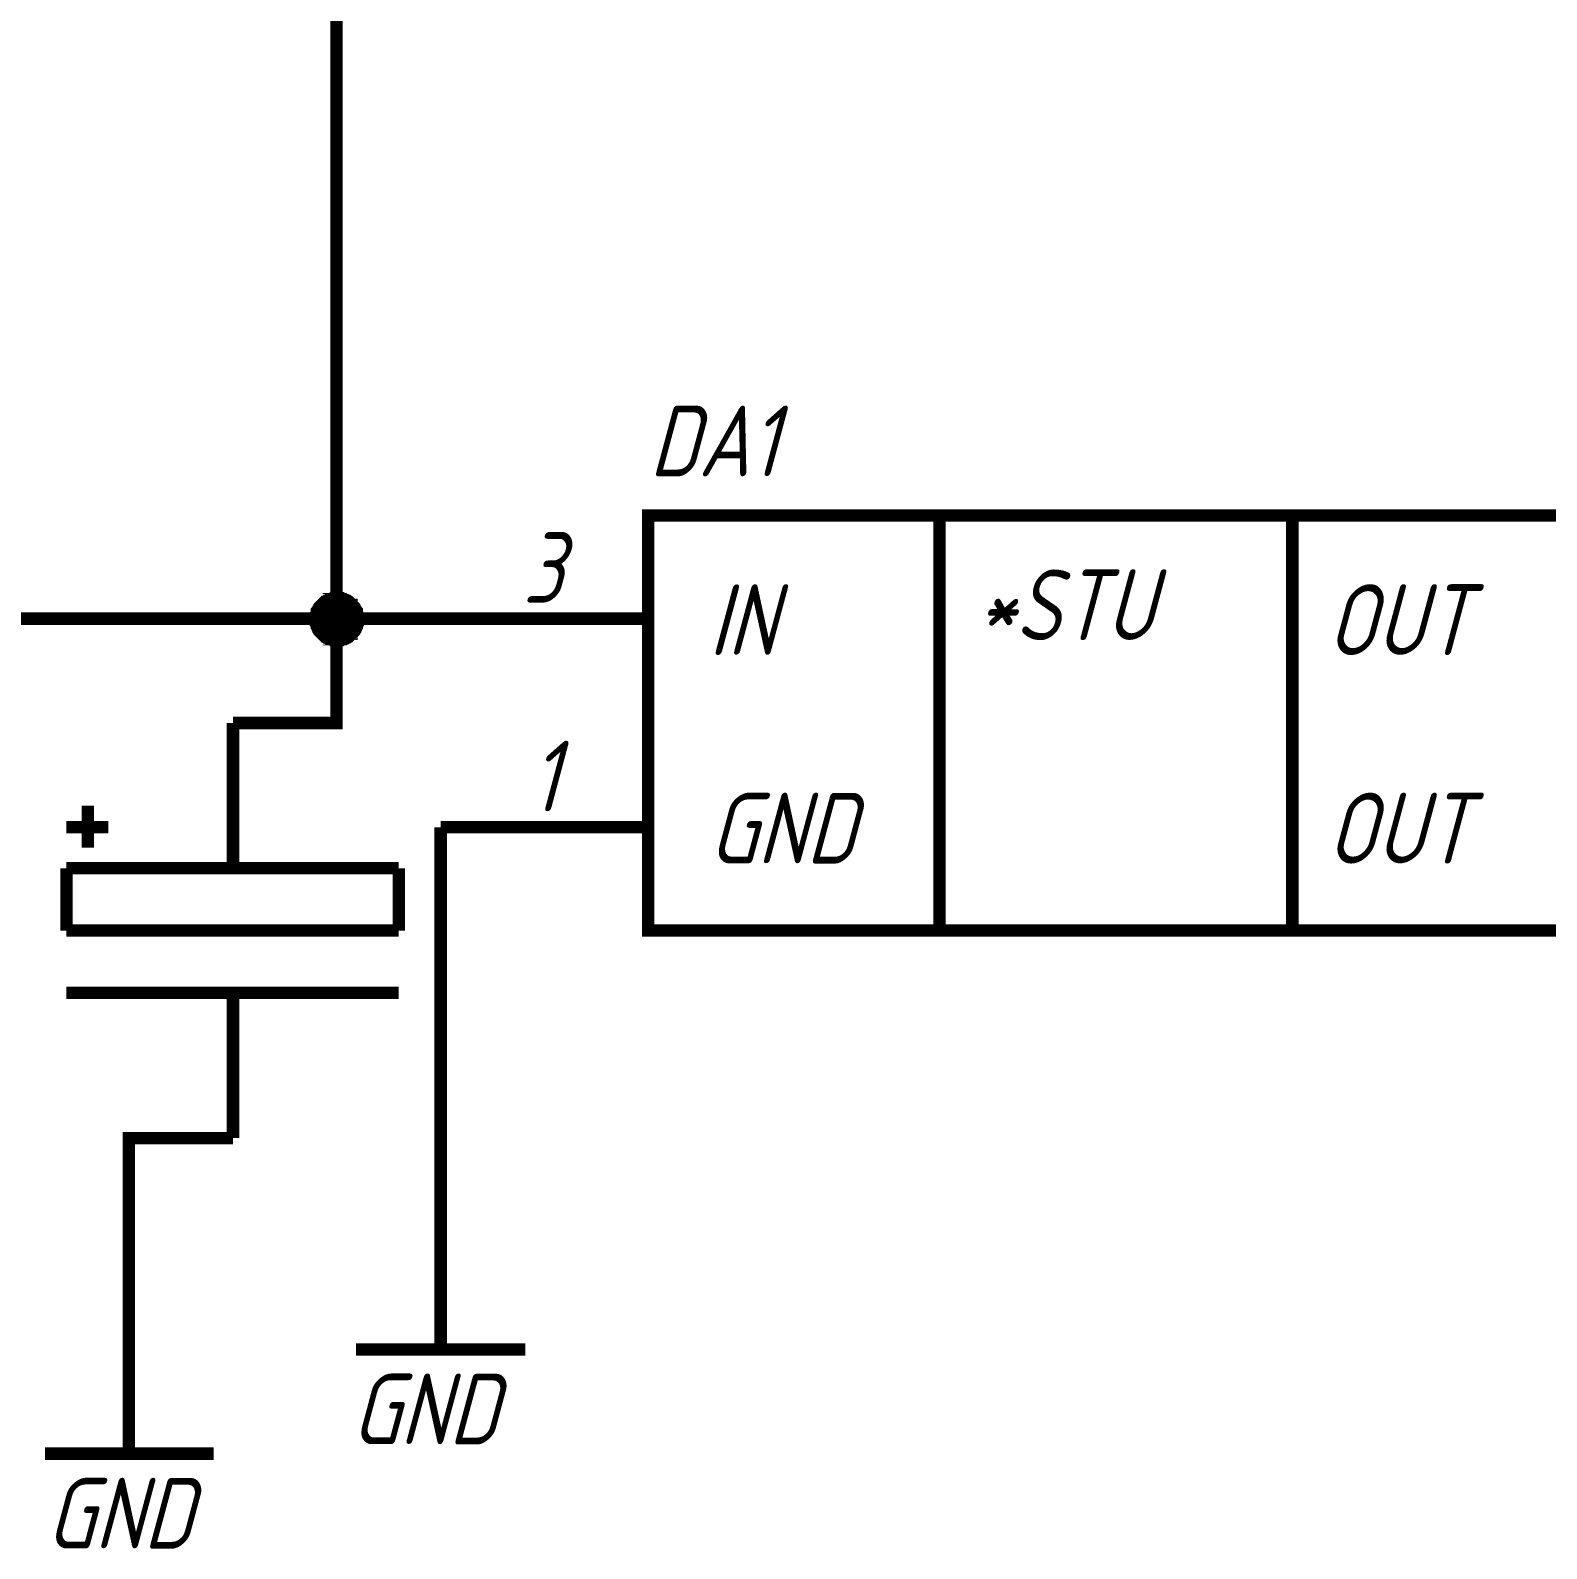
# Model space of a CAD drawing. Header units: millimetres. Extents: x 0 to 841, y 0 to 594.
# Drawn here: x 73.63 to 110.13, y 52.14 to 88.68 of the extents above; entities that cross this region are included whole.
import ezdxf

# ---------------------------------------------------------------- set-up
doc = ezdxf.new("R2010")
doc.units = ezdxf.units.MM
doc.layers.add('Sheet', color=255, linetype='Continuous')
doc.styles.get("Standard").update_dxf_attribs({"font": '', "oblique": 15})
doc.styles.get('Standard').set_extended_font_data('GOST type A')

msp = doc.modelspace()

# ---------------------------------------------------------------- linework, layer by layer
at = {"layer": 'Sheet', "color": 18, "true_color": 0x000000, "const_width": 0.3}
for points in [[(78.513, 72.01), (78.513, 72.01), (81, 72.01), (81, 74.519), (81, 74.519), (81, 346.993), (122.015, 346.993)], [(95.515, 67.015), (95.515, 77.005)], [(104.005, 77.005), (104.005, 67.015)], [(80.507, 74.519), (80.507, 74.541), (80.507, 74.564), (80.507, 74.586), (80.507, 74.608), (80.529, 74.631), (80.529, 74.653), (80.529, 74.698), (80.552, 74.72), (80.552, 74.72), (80.574, 74.743), (80.574, 74.765), (80.597, 74.788), (80.597, 74.81), (80.619, 74.832), (80.641, 74.855), (80.641, 74.855), (80.664, 74.877), (80.686, 74.9), (80.709, 74.922), (80.731, 74.922), (80.753, 74.944), (80.776, 74.944), (80.798, 74.967), (80.821, 74.967), (80.821, 74.989), (80.865, 74.989), (80.888, 74.989), (80.91, 75.012), (80.933, 75.012), (80.955, 75.012), (80.977, 75.012), (81, 75.012)], [(80.507, 74.519), (80.507, 74.541), (80.507, 74.564), (80.507, 74.586), (80.507, 74.608), (80.529, 74.631), (80.529, 74.653), (80.529, 74.698), (80.552, 74.72), (80.552, 74.72), (80.574, 74.743), (80.574, 74.765), (80.597, 74.788), (80.597, 74.81), (80.619, 74.832), (80.641, 74.855), (80.641, 74.855), (80.664, 74.877), (80.686, 74.9), (80.709, 74.922), (80.731, 74.922), (80.753, 74.944), (80.776, 74.944), (80.798, 74.967), (80.821, 74.967), (80.821, 74.989), (80.865, 74.989), (80.888, 74.989), (80.91, 75.012), (80.933, 75.012), (80.955, 75.012), (80.977, 75.012), (81, 75.012)], [(80.507, 74.519), (80.507, 74.541), (80.507, 74.564), (80.507, 74.586), (80.507, 74.608), (80.529, 74.631), (80.529, 74.653), (80.529, 74.698), (80.552, 74.72), (80.552, 74.72), (80.574, 74.743), (80.574, 74.765), (80.597, 74.788), (80.597, 74.81), (80.619, 74.832), (80.641, 74.855), (80.641, 74.855), (80.664, 74.877), (80.686, 74.9), (80.709, 74.922), (80.731, 74.922), (80.753, 74.944), (80.776, 74.944), (80.798, 74.967), (80.821, 74.967), (80.821, 74.989), (80.865, 74.989), (80.888, 74.989), (80.91, 75.012), (80.933, 75.012), (80.955, 75.012), (80.977, 75.012), (81, 75.012)], [(80.507, 74.519), (80.507, 74.541), (80.507, 74.564), (80.507, 74.586), (80.507, 74.608), (80.529, 74.631), (80.529, 74.653), (80.529, 74.698), (80.552, 74.72), (80.552, 74.72), (80.574, 74.743), (80.574, 74.765), (80.597, 74.788), (80.597, 74.81), (80.619, 74.832), (80.641, 74.855), (80.641, 74.855), (80.664, 74.877), (80.686, 74.9), (80.709, 74.922), (80.731, 74.922), (80.753, 74.944), (80.776, 74.944), (80.798, 74.967), (80.821, 74.967), (80.821, 74.989), (80.865, 74.989), (80.888, 74.989), (80.91, 75.012), (80.933, 75.012), (80.955, 75.012), (80.977, 75.012), (81, 75.012)], [(80.507, 74.519), (80.507, 74.541), (80.507, 74.564), (80.507, 74.586), (80.507, 74.608), (80.529, 74.631), (80.529, 74.653), (80.529, 74.698), (80.552, 74.72), (80.552, 74.72), (80.574, 74.743), (80.574, 74.765), (80.597, 74.788), (80.597, 74.81), (80.619, 74.832), (80.641, 74.855), (80.641, 74.855), (80.664, 74.877), (80.686, 74.9), (80.709, 74.922), (80.731, 74.922), (80.753, 74.944), (80.776, 74.944), (80.798, 74.967), (80.821, 74.967), (80.821, 74.989), (80.865, 74.989), (80.888, 74.989), (80.91, 75.012), (80.933, 75.012), (80.955, 75.012), (80.977, 75.012), (81, 75.012)], [(80.507, 74.519), (80.507, 74.541), (80.507, 74.564), (80.507, 74.586), (80.507, 74.608), (80.529, 74.631), (80.529, 74.653), (80.529, 74.698), (80.552, 74.72), (80.552, 74.72), (80.574, 74.743), (80.574, 74.765), (80.597, 74.788), (80.597, 74.81), (80.619, 74.832), (80.641, 74.855), (80.641, 74.855), (80.664, 74.877), (80.686, 74.9), (80.709, 74.922), (80.731, 74.922), (80.753, 74.944), (80.776, 74.944), (80.798, 74.967), (80.821, 74.967), (80.821, 74.989), (80.865, 74.989), (80.888, 74.989), (80.91, 75.012), (80.933, 75.012), (80.955, 75.012), (80.977, 75.012), (81, 75.012)], [(80.507, 74.519), (80.507, 74.541), (80.507, 74.564), (80.507, 74.586), (80.507, 74.608), (80.529, 74.631), (80.529, 74.653), (80.529, 74.698), (80.552, 74.72), (80.552, 74.72), (80.574, 74.743), (80.574, 74.765), (80.597, 74.788), (80.597, 74.81), (80.619, 74.832), (80.641, 74.855), (80.641, 74.855), (80.664, 74.877), (80.686, 74.9), (80.709, 74.922), (80.731, 74.922), (80.753, 74.944), (80.776, 74.944), (80.798, 74.967), (80.821, 74.967), (80.821, 74.989), (80.865, 74.989), (80.888, 74.989), (80.91, 75.012), (80.933, 75.012), (80.955, 75.012), (80.977, 75.012), (81, 75.012)], [(80.507, 74.519), (80.507, 74.541), (80.507, 74.564), (80.507, 74.586), (80.507, 74.608), (80.529, 74.631), (80.529, 74.653), (80.529, 74.698), (80.552, 74.72), (80.552, 74.72), (80.574, 74.743), (80.574, 74.765), (80.597, 74.788), (80.597, 74.81), (80.619, 74.832), (80.641, 74.855), (80.641, 74.855), (80.664, 74.877), (80.686, 74.9), (80.709, 74.922), (80.731, 74.922), (80.753, 74.944), (80.776, 74.944), (80.798, 74.967), (80.821, 74.967), (80.821, 74.989), (80.865, 74.989), (80.888, 74.989), (80.91, 75.012), (80.933, 75.012), (80.955, 75.012), (80.977, 75.012), (81, 75.012)], [(80.507, 74.519), (80.507, 74.541), (80.507, 74.564), (80.507, 74.586), (80.507, 74.608), (80.529, 74.631), (80.529, 74.653), (80.529, 74.698), (80.552, 74.72), (80.552, 74.72), (80.574, 74.743), (80.574, 74.765), (80.597, 74.788), (80.597, 74.81), (80.619, 74.832), (80.641, 74.855), (80.641, 74.855), (80.664, 74.877), (80.686, 74.9), (80.709, 74.922), (80.731, 74.922), (80.753, 74.944), (80.776, 74.944), (80.798, 74.967), (80.821, 74.967), (80.821, 74.989), (80.865, 74.989), (80.888, 74.989), (80.91, 75.012), (80.933, 75.012), (80.955, 75.012), (80.977, 75.012), (81, 75.012)], [(80.507, 74.519), (80.507, 74.541), (80.507, 74.564), (80.507, 74.586), (80.507, 74.608), (80.529, 74.631), (80.529, 74.653), (80.529, 74.698), (80.552, 74.72), (80.552, 74.72), (80.574, 74.743), (80.574, 74.765), (80.597, 74.788), (80.597, 74.81), (80.619, 74.832), (80.641, 74.855), (80.641, 74.855), (80.664, 74.877), (80.686, 74.9), (80.709, 74.922), (80.731, 74.922), (80.753, 74.944), (80.776, 74.944), (80.798, 74.967), (80.821, 74.967), (80.821, 74.989), (80.865, 74.989), (80.888, 74.989), (80.91, 75.012), (80.933, 75.012), (80.955, 75.012), (80.977, 75.012), (81, 75.012)], [(80.507, 74.519), (80.507, 74.541), (80.507, 74.564), (80.507, 74.586), (80.507, 74.608), (80.529, 74.631), (80.529, 74.653), (80.529, 74.698), (80.552, 74.72), (80.552, 74.72), (80.574, 74.743), (80.574, 74.765), (80.597, 74.788), (80.597, 74.81), (80.619, 74.832), (80.641, 74.855), (80.641, 74.855), (80.664, 74.877), (80.686, 74.9), (80.709, 74.922), (80.731, 74.922), (80.753, 74.944), (80.776, 74.944), (80.798, 74.967), (80.821, 74.967), (80.821, 74.989), (80.865, 74.989), (80.888, 74.989), (80.91, 75.012), (80.933, 75.012), (80.955, 75.012), (80.977, 75.012), (81, 75.012)], [(80.507, 74.519), (80.507, 74.541), (80.507, 74.564), (80.507, 74.586), (80.507, 74.608), (80.529, 74.631), (80.529, 74.653), (80.529, 74.698), (80.552, 74.72), (80.552, 74.72), (80.574, 74.743), (80.574, 74.765), (80.597, 74.788), (80.597, 74.81), (80.619, 74.832), (80.641, 74.855), (80.641, 74.855), (80.664, 74.877), (80.686, 74.9), (80.709, 74.922), (80.731, 74.922), (80.753, 74.944), (80.776, 74.944), (80.798, 74.967), (80.821, 74.967), (80.821, 74.989), (80.865, 74.989), (80.888, 74.989), (80.91, 75.012), (80.933, 75.012), (80.955, 75.012), (80.977, 75.012), (81, 75.012)], [(80.507, 74.519), (80.507, 74.541), (80.507, 74.564), (80.507, 74.586), (80.507, 74.608), (80.529, 74.631), (80.529, 74.653), (80.529, 74.698), (80.552, 74.72), (80.552, 74.72), (80.574, 74.743), (80.574, 74.765), (80.597, 74.788), (80.597, 74.81), (80.619, 74.832), (80.641, 74.855), (80.641, 74.855), (80.664, 74.877), (80.686, 74.9), (80.709, 74.922), (80.731, 74.922), (80.753, 74.944), (80.776, 74.944), (80.798, 74.967), (80.821, 74.967), (80.821, 74.989), (80.865, 74.989), (80.888, 74.989), (80.91, 75.012), (80.933, 75.012), (80.955, 75.012), (80.977, 75.012), (81, 75.012)], [(80.507, 74.519), (80.507, 74.541), (80.507, 74.564), (80.507, 74.586), (80.507, 74.608), (80.529, 74.631), (80.529, 74.653), (80.529, 74.698), (80.552, 74.72), (80.552, 74.72), (80.574, 74.743), (80.574, 74.765), (80.597, 74.788), (80.597, 74.81), (80.619, 74.832), (80.641, 74.855), (80.641, 74.855), (80.664, 74.877), (80.686, 74.9), (80.709, 74.922), (80.731, 74.922), (80.753, 74.944), (80.776, 74.944), (80.798, 74.967), (80.821, 74.967), (80.821, 74.989), (80.865, 74.989), (80.888, 74.989), (80.91, 75.012), (80.933, 75.012), (80.955, 75.012), (80.977, 75.012), (81, 75.012)], [(80.507, 74.519), (80.507, 74.541), (80.507, 74.564), (80.507, 74.586), (80.507, 74.608), (80.529, 74.631), (80.529, 74.653), (80.529, 74.698), (80.552, 74.72), (80.552, 74.72), (80.574, 74.743), (80.574, 74.765), (80.597, 74.788), (80.597, 74.81), (80.619, 74.832), (80.641, 74.855), (80.641, 74.855), (80.664, 74.877), (80.686, 74.9), (80.709, 74.922), (80.731, 74.922), (80.753, 74.944), (80.776, 74.944), (80.798, 74.967), (80.821, 74.967), (80.821, 74.989), (80.865, 74.989), (80.888, 74.989), (80.91, 75.012), (80.933, 75.012), (80.955, 75.012), (80.977, 75.012), (81, 75.012)], [(80.507, 74.519), (80.507, 74.541), (80.507, 74.564), (80.507, 74.586), (80.507, 74.608), (80.529, 74.631), (80.529, 74.653), (80.529, 74.698), (80.552, 74.72), (80.552, 74.72), (80.574, 74.743), (80.574, 74.765), (80.597, 74.788), (80.597, 74.81), (80.619, 74.832), (80.641, 74.855), (80.641, 74.855), (80.664, 74.877), (80.686, 74.9), (80.709, 74.922), (80.731, 74.922), (80.753, 74.944), (80.776, 74.944), (80.798, 74.967), (80.821, 74.967), (80.821, 74.989), (80.865, 74.989), (80.888, 74.989), (80.91, 75.012), (80.933, 75.012), (80.955, 75.012), (80.977, 75.012), (81, 75.012)], [(81, 75.012), (81, 75.012)], [(81, 75.012), (81.022, 75.012), (81.045, 75.012), (81.089, 75.012), (81.112, 75.012), (81.134, 74.989), (81.157, 74.989), (81.179, 74.989), (81.201, 74.967), (81.224, 74.967), (81.246, 74.944), (81.269, 74.944), (81.291, 74.922), (81.313, 74.922), (81.336, 74.9), (81.358, 74.877), (81.358, 74.855), (81.381, 74.855), (81.403, 74.832), (81.425, 74.81), (81.425, 74.788), (81.448, 74.765), (81.448, 74.743), (81.47, 74.72), (81.47, 74.72), (81.493, 74.698), (81.493, 74.653), (81.493, 74.631), (81.515, 74.608), (81.515, 74.586), (81.515, 74.564), (81.515, 74.541), (81.515, 74.519)], [(81, 75.012), (81, 75.012)], [(81, 75.012), (81.022, 75.012), (81.045, 75.012), (81.089, 75.012), (81.112, 75.012), (81.134, 74.989), (81.157, 74.989), (81.179, 74.989), (81.201, 74.967), (81.224, 74.967), (81.246, 74.944), (81.269, 74.944), (81.291, 74.922), (81.313, 74.922), (81.336, 74.9), (81.358, 74.877), (81.358, 74.855), (81.381, 74.855), (81.403, 74.832), (81.425, 74.81), (81.425, 74.788), (81.448, 74.765), (81.448, 74.743), (81.47, 74.72), (81.47, 74.72), (81.493, 74.698), (81.493, 74.653), (81.493, 74.631), (81.515, 74.608), (81.515, 74.586), (81.515, 74.564), (81.515, 74.541), (81.515, 74.519)], [(81, 75.012), (81, 75.012)], [(81, 75.012), (81.022, 75.012), (81.045, 75.012), (81.089, 75.012), (81.112, 75.012), (81.134, 74.989), (81.157, 74.989), (81.179, 74.989), (81.201, 74.967), (81.224, 74.967), (81.246, 74.944), (81.269, 74.944), (81.291, 74.922), (81.313, 74.922), (81.336, 74.9), (81.358, 74.877), (81.358, 74.855), (81.381, 74.855), (81.403, 74.832), (81.425, 74.81), (81.425, 74.788), (81.448, 74.765), (81.448, 74.743), (81.47, 74.72), (81.47, 74.72), (81.493, 74.698), (81.493, 74.653), (81.493, 74.631), (81.515, 74.608), (81.515, 74.586), (81.515, 74.564), (81.515, 74.541), (81.515, 74.519)], [(81, 75.012), (81, 75.012)], [(81, 75.012), (81.022, 75.012), (81.045, 75.012), (81.089, 75.012), (81.112, 75.012), (81.134, 74.989), (81.157, 74.989), (81.179, 74.989), (81.201, 74.967), (81.224, 74.967), (81.246, 74.944), (81.269, 74.944), (81.291, 74.922), (81.313, 74.922), (81.336, 74.9), (81.358, 74.877), (81.358, 74.855), (81.381, 74.855), (81.403, 74.832), (81.425, 74.81), (81.425, 74.788), (81.448, 74.765), (81.448, 74.743), (81.47, 74.72), (81.47, 74.72), (81.493, 74.698), (81.493, 74.653), (81.493, 74.631), (81.515, 74.608), (81.515, 74.586), (81.515, 74.564), (81.515, 74.541), (81.515, 74.519)], [(81, 75.012), (81, 75.012)], [(81, 75.012), (81.022, 75.012), (81.045, 75.012), (81.089, 75.012), (81.112, 75.012), (81.134, 74.989), (81.157, 74.989), (81.179, 74.989), (81.201, 74.967), (81.224, 74.967), (81.246, 74.944), (81.269, 74.944), (81.291, 74.922), (81.313, 74.922), (81.336, 74.9), (81.358, 74.877), (81.358, 74.855), (81.381, 74.855), (81.403, 74.832), (81.425, 74.81), (81.425, 74.788), (81.448, 74.765), (81.448, 74.743), (81.47, 74.72), (81.47, 74.72), (81.493, 74.698), (81.493, 74.653), (81.493, 74.631), (81.515, 74.608), (81.515, 74.586), (81.515, 74.564), (81.515, 74.541), (81.515, 74.519)], [(81, 75.012), (81, 75.012)], [(81, 75.012), (81.022, 75.012), (81.045, 75.012), (81.089, 75.012), (81.112, 75.012), (81.134, 74.989), (81.157, 74.989), (81.179, 74.989), (81.201, 74.967), (81.224, 74.967), (81.246, 74.944), (81.269, 74.944), (81.291, 74.922), (81.313, 74.922), (81.336, 74.9), (81.358, 74.877), (81.358, 74.855), (81.381, 74.855), (81.403, 74.832), (81.425, 74.81), (81.425, 74.788), (81.448, 74.765), (81.448, 74.743), (81.47, 74.72), (81.47, 74.72), (81.493, 74.698), (81.493, 74.653), (81.493, 74.631), (81.515, 74.608), (81.515, 74.586), (81.515, 74.564), (81.515, 74.541), (81.515, 74.519)], [(81, 75.012), (81, 75.012)], [(81, 75.012), (81.022, 75.012), (81.045, 75.012), (81.089, 75.012), (81.112, 75.012), (81.134, 74.989), (81.157, 74.989), (81.179, 74.989), (81.201, 74.967), (81.224, 74.967), (81.246, 74.944), (81.269, 74.944), (81.291, 74.922), (81.313, 74.922), (81.336, 74.9), (81.358, 74.877), (81.358, 74.855), (81.381, 74.855), (81.403, 74.832), (81.425, 74.81), (81.425, 74.788), (81.448, 74.765), (81.448, 74.743), (81.47, 74.72), (81.47, 74.72), (81.493, 74.698), (81.493, 74.653), (81.493, 74.631), (81.515, 74.608), (81.515, 74.586), (81.515, 74.564), (81.515, 74.541), (81.515, 74.519)], [(81, 75.012), (81, 75.012)], [(81, 75.012), (81.022, 75.012), (81.045, 75.012), (81.089, 75.012), (81.112, 75.012), (81.134, 74.989), (81.157, 74.989), (81.179, 74.989), (81.201, 74.967), (81.224, 74.967), (81.246, 74.944), (81.269, 74.944), (81.291, 74.922), (81.313, 74.922), (81.336, 74.9), (81.358, 74.877), (81.358, 74.855), (81.381, 74.855), (81.403, 74.832), (81.425, 74.81), (81.425, 74.788), (81.448, 74.765), (81.448, 74.743), (81.47, 74.72), (81.47, 74.72), (81.493, 74.698), (81.493, 74.653), (81.493, 74.631), (81.515, 74.608), (81.515, 74.586), (81.515, 74.564), (81.515, 74.541), (81.515, 74.519)], [(81, 75.012), (81, 75.012)], [(81, 75.012), (81.022, 75.012), (81.045, 75.012), (81.089, 75.012), (81.112, 75.012), (81.134, 74.989), (81.157, 74.989), (81.179, 74.989), (81.201, 74.967), (81.224, 74.967), (81.246, 74.944), (81.269, 74.944), (81.291, 74.922), (81.313, 74.922), (81.336, 74.9), (81.358, 74.877), (81.358, 74.855), (81.381, 74.855), (81.403, 74.832), (81.425, 74.81), (81.425, 74.788), (81.448, 74.765), (81.448, 74.743), (81.47, 74.72), (81.47, 74.72), (81.493, 74.698), (81.493, 74.653), (81.493, 74.631), (81.515, 74.608), (81.515, 74.586), (81.515, 74.564), (81.515, 74.541), (81.515, 74.519)], [(81, 75.012), (81, 75.012)], [(81, 75.012), (81.022, 75.012), (81.045, 75.012), (81.089, 75.012), (81.112, 75.012), (81.134, 74.989), (81.157, 74.989), (81.179, 74.989), (81.201, 74.967), (81.224, 74.967), (81.246, 74.944), (81.269, 74.944), (81.291, 74.922), (81.313, 74.922), (81.336, 74.9), (81.358, 74.877), (81.358, 74.855), (81.381, 74.855), (81.403, 74.832), (81.425, 74.81), (81.425, 74.788), (81.448, 74.765), (81.448, 74.743), (81.47, 74.72), (81.47, 74.72), (81.493, 74.698), (81.493, 74.653), (81.493, 74.631), (81.515, 74.608), (81.515, 74.586), (81.515, 74.564), (81.515, 74.541), (81.515, 74.519)], [(81, 75.012), (81, 75.012)], [(81, 75.012), (81.022, 75.012), (81.045, 75.012), (81.089, 75.012), (81.112, 75.012), (81.134, 74.989), (81.157, 74.989), (81.179, 74.989), (81.201, 74.967), (81.224, 74.967), (81.246, 74.944), (81.269, 74.944), (81.291, 74.922), (81.313, 74.922), (81.336, 74.9), (81.358, 74.877), (81.358, 74.855), (81.381, 74.855), (81.403, 74.832), (81.425, 74.81), (81.425, 74.788), (81.448, 74.765), (81.448, 74.743), (81.47, 74.72), (81.47, 74.72), (81.493, 74.698), (81.493, 74.653), (81.493, 74.631), (81.515, 74.608), (81.515, 74.586), (81.515, 74.564), (81.515, 74.541), (81.515, 74.519)], [(81, 75.012), (81, 75.012)], [(81, 75.012), (81.022, 75.012), (81.045, 75.012), (81.089, 75.012), (81.112, 75.012), (81.134, 74.989), (81.157, 74.989), (81.179, 74.989), (81.201, 74.967), (81.224, 74.967), (81.246, 74.944), (81.269, 74.944), (81.291, 74.922), (81.313, 74.922), (81.336, 74.9), (81.358, 74.877), (81.358, 74.855), (81.381, 74.855), (81.403, 74.832), (81.425, 74.81), (81.425, 74.788), (81.448, 74.765), (81.448, 74.743), (81.47, 74.72), (81.47, 74.72), (81.493, 74.698), (81.493, 74.653), (81.493, 74.631), (81.515, 74.608), (81.515, 74.586), (81.515, 74.564), (81.515, 74.541), (81.515, 74.519)], [(81, 75.012), (81, 75.012)], [(81, 75.012), (81.022, 75.012), (81.045, 75.012), (81.089, 75.012), (81.112, 75.012), (81.134, 74.989), (81.157, 74.989), (81.179, 74.989), (81.201, 74.967), (81.224, 74.967), (81.246, 74.944), (81.269, 74.944), (81.291, 74.922), (81.313, 74.922), (81.336, 74.9), (81.358, 74.877), (81.358, 74.855), (81.381, 74.855), (81.403, 74.832), (81.425, 74.81), (81.425, 74.788), (81.448, 74.765), (81.448, 74.743), (81.47, 74.72), (81.47, 74.72), (81.493, 74.698), (81.493, 74.653), (81.493, 74.631), (81.515, 74.608), (81.515, 74.586), (81.515, 74.564), (81.515, 74.541), (81.515, 74.519)], [(81, 75.012), (81, 75.012)], [(81, 75.012), (81.022, 75.012), (81.045, 75.012), (81.089, 75.012), (81.112, 75.012), (81.134, 74.989), (81.157, 74.989), (81.179, 74.989), (81.201, 74.967), (81.224, 74.967), (81.246, 74.944), (81.269, 74.944), (81.291, 74.922), (81.313, 74.922), (81.336, 74.9), (81.358, 74.877), (81.358, 74.855), (81.381, 74.855), (81.403, 74.832), (81.425, 74.81), (81.425, 74.788), (81.448, 74.765), (81.448, 74.743), (81.47, 74.72), (81.47, 74.72), (81.493, 74.698), (81.493, 74.653), (81.493, 74.631), (81.515, 74.608), (81.515, 74.586), (81.515, 74.564), (81.515, 74.541), (81.515, 74.519)], [(81, 75.012), (81, 75.012)], [(81, 75.012), (81.022, 75.012), (81.045, 75.012), (81.089, 75.012), (81.112, 75.012), (81.134, 74.989), (81.157, 74.989), (81.179, 74.989), (81.201, 74.967), (81.224, 74.967), (81.246, 74.944), (81.269, 74.944), (81.291, 74.922), (81.313, 74.922), (81.336, 74.9), (81.358, 74.877), (81.358, 74.855), (81.381, 74.855), (81.403, 74.832), (81.425, 74.81), (81.425, 74.788), (81.448, 74.765), (81.448, 74.743), (81.47, 74.72), (81.47, 74.72), (81.493, 74.698), (81.493, 74.653), (81.493, 74.631), (81.515, 74.608), (81.515, 74.586), (81.515, 74.564), (81.515, 74.541), (81.515, 74.519)], [(81, 75.012), (81, 75.012)], [(81, 75.012), (81.022, 75.012), (81.045, 75.012), (81.089, 75.012), (81.112, 75.012), (81.134, 74.989), (81.157, 74.989), (81.179, 74.989), (81.201, 74.967), (81.224, 74.967), (81.246, 74.944), (81.269, 74.944), (81.291, 74.922), (81.313, 74.922), (81.336, 74.9), (81.358, 74.877), (81.358, 74.855), (81.381, 74.855), (81.403, 74.832), (81.425, 74.81), (81.425, 74.788), (81.448, 74.765), (81.448, 74.743), (81.47, 74.72), (81.47, 74.72), (81.493, 74.698), (81.493, 74.653), (81.493, 74.631), (81.515, 74.608), (81.515, 74.586), (81.515, 74.564), (81.515, 74.541), (81.515, 74.519)], [(70.516, 74.519), (81, 74.519)], [(81, 74.004), (80.977, 74.004), (80.955, 74.004), (80.933, 74.004), (80.91, 74.004), (80.888, 74.026), (80.865, 74.026), (80.821, 74.026), (80.821, 74.048), (80.798, 74.048), (80.776, 74.071), (80.753, 74.071), (80.731, 74.093), (80.709, 74.093), (80.686, 74.116), (80.664, 74.138), (80.641, 74.16), (80.641, 74.16), (80.619, 74.183), (80.597, 74.205), (80.597, 74.228), (80.574, 74.25), (80.574, 74.272), (80.552, 74.295), (80.552, 74.317), (80.529, 74.34), (80.529, 74.362), (80.529, 74.384), (80.507, 74.407), (80.507, 74.429), (80.507, 74.474), (80.507, 74.496), (80.507, 74.519)], [(80.507, 74.519), (80.507, 74.519)], [(81, 74.004), (80.977, 74.004), (80.955, 74.004), (80.933, 74.004), (80.91, 74.004), (80.888, 74.026), (80.865, 74.026), (80.821, 74.026), (80.821, 74.048), (80.798, 74.048), (80.776, 74.071), (80.753, 74.071), (80.731, 74.093), (80.709, 74.093), (80.686, 74.116), (80.664, 74.138), (80.641, 74.16), (80.641, 74.16), (80.619, 74.183), (80.597, 74.205), (80.597, 74.228), (80.574, 74.25), (80.574, 74.272), (80.552, 74.295), (80.552, 74.317), (80.529, 74.34), (80.529, 74.362), (80.529, 74.384), (80.507, 74.407), (80.507, 74.429), (80.507, 74.474), (80.507, 74.496), (80.507, 74.519)], [(80.507, 74.519), (80.507, 74.519)], [(81, 74.004), (80.977, 74.004), (80.955, 74.004), (80.933, 74.004), (80.91, 74.004), (80.888, 74.026), (80.865, 74.026), (80.821, 74.026), (80.821, 74.048), (80.798, 74.048), (80.776, 74.071), (80.753, 74.071), (80.731, 74.093), (80.709, 74.093), (80.686, 74.116), (80.664, 74.138), (80.641, 74.16), (80.641, 74.16), (80.619, 74.183), (80.597, 74.205), (80.597, 74.228), (80.574, 74.25), (80.574, 74.272), (80.552, 74.295), (80.552, 74.317), (80.529, 74.34), (80.529, 74.362), (80.529, 74.384), (80.507, 74.407), (80.507, 74.429), (80.507, 74.474), (80.507, 74.496), (80.507, 74.519)], [(80.507, 74.519), (80.507, 74.519)], [(81, 74.004), (80.977, 74.004), (80.955, 74.004), (80.933, 74.004), (80.91, 74.004), (80.888, 74.026), (80.865, 74.026), (80.821, 74.026), (80.821, 74.048), (80.798, 74.048), (80.776, 74.071), (80.753, 74.071), (80.731, 74.093), (80.709, 74.093), (80.686, 74.116), (80.664, 74.138), (80.641, 74.16), (80.641, 74.16), (80.619, 74.183), (80.597, 74.205), (80.597, 74.228), (80.574, 74.25), (80.574, 74.272), (80.552, 74.295), (80.552, 74.317), (80.529, 74.34), (80.529, 74.362), (80.529, 74.384), (80.507, 74.407), (80.507, 74.429), (80.507, 74.474), (80.507, 74.496), (80.507, 74.519)], [(80.507, 74.519), (80.507, 74.519)], [(81, 74.004), (80.977, 74.004), (80.955, 74.004), (80.933, 74.004), (80.91, 74.004), (80.888, 74.026), (80.865, 74.026), (80.821, 74.026), (80.821, 74.048), (80.798, 74.048), (80.776, 74.071), (80.753, 74.071), (80.731, 74.093), (80.709, 74.093), (80.686, 74.116), (80.664, 74.138), (80.641, 74.16), (80.641, 74.16), (80.619, 74.183), (80.597, 74.205), (80.597, 74.228), (80.574, 74.25), (80.574, 74.272), (80.552, 74.295), (80.552, 74.317), (80.529, 74.34), (80.529, 74.362), (80.529, 74.384), (80.507, 74.407), (80.507, 74.429), (80.507, 74.474), (80.507, 74.496), (80.507, 74.519)], [(80.507, 74.519), (80.507, 74.519)], [(81, 74.004), (80.977, 74.004), (80.955, 74.004), (80.933, 74.004), (80.91, 74.004), (80.888, 74.026), (80.865, 74.026), (80.821, 74.026), (80.821, 74.048), (80.798, 74.048), (80.776, 74.071), (80.753, 74.071), (80.731, 74.093), (80.709, 74.093), (80.686, 74.116), (80.664, 74.138), (80.641, 74.16), (80.641, 74.16), (80.619, 74.183), (80.597, 74.205), (80.597, 74.228), (80.574, 74.25), (80.574, 74.272), (80.552, 74.295), (80.552, 74.317), (80.529, 74.34), (80.529, 74.362), (80.529, 74.384), (80.507, 74.407), (80.507, 74.429), (80.507, 74.474), (80.507, 74.496), (80.507, 74.519)], [(80.507, 74.519), (80.507, 74.519)], [(81, 74.004), (80.977, 74.004), (80.955, 74.004), (80.933, 74.004), (80.91, 74.004), (80.888, 74.026), (80.865, 74.026), (80.821, 74.026), (80.821, 74.048), (80.798, 74.048), (80.776, 74.071), (80.753, 74.071), (80.731, 74.093), (80.709, 74.093), (80.686, 74.116), (80.664, 74.138), (80.641, 74.16), (80.641, 74.16), (80.619, 74.183), (80.597, 74.205), (80.597, 74.228), (80.574, 74.25), (80.574, 74.272), (80.552, 74.295), (80.552, 74.317), (80.529, 74.34), (80.529, 74.362), (80.529, 74.384), (80.507, 74.407), (80.507, 74.429), (80.507, 74.474), (80.507, 74.496), (80.507, 74.519)], [(80.507, 74.519), (80.507, 74.519)], [(81, 74.004), (80.977, 74.004), (80.955, 74.004), (80.933, 74.004), (80.91, 74.004), (80.888, 74.026), (80.865, 74.026), (80.821, 74.026), (80.821, 74.048), (80.798, 74.048), (80.776, 74.071), (80.753, 74.071), (80.731, 74.093), (80.709, 74.093), (80.686, 74.116), (80.664, 74.138), (80.641, 74.16), (80.641, 74.16), (80.619, 74.183), (80.597, 74.205), (80.597, 74.228), (80.574, 74.25), (80.574, 74.272), (80.552, 74.295), (80.552, 74.317), (80.529, 74.34), (80.529, 74.362), (80.529, 74.384), (80.507, 74.407), (80.507, 74.429), (80.507, 74.474), (80.507, 74.496), (80.507, 74.519)], [(80.507, 74.519), (80.507, 74.519)], [(81, 74.004), (80.977, 74.004), (80.955, 74.004), (80.933, 74.004), (80.91, 74.004), (80.888, 74.026), (80.865, 74.026), (80.821, 74.026), (80.821, 74.048), (80.798, 74.048), (80.776, 74.071), (80.753, 74.071), (80.731, 74.093), (80.709, 74.093), (80.686, 74.116), (80.664, 74.138), (80.641, 74.16), (80.641, 74.16), (80.619, 74.183), (80.597, 74.205), (80.597, 74.228), (80.574, 74.25), (80.574, 74.272), (80.552, 74.295), (80.552, 74.317), (80.529, 74.34), (80.529, 74.362), (80.529, 74.384), (80.507, 74.407), (80.507, 74.429), (80.507, 74.474), (80.507, 74.496), (80.507, 74.519)], [(80.507, 74.519), (80.507, 74.519)], [(81, 74.004), (80.977, 74.004), (80.955, 74.004), (80.933, 74.004), (80.91, 74.004), (80.888, 74.026), (80.865, 74.026), (80.821, 74.026), (80.821, 74.048), (80.798, 74.048), (80.776, 74.071), (80.753, 74.071), (80.731, 74.093), (80.709, 74.093), (80.686, 74.116), (80.664, 74.138), (80.641, 74.16), (80.641, 74.16), (80.619, 74.183), (80.597, 74.205), (80.597, 74.228), (80.574, 74.25), (80.574, 74.272), (80.552, 74.295), (80.552, 74.317), (80.529, 74.34), (80.529, 74.362), (80.529, 74.384), (80.507, 74.407), (80.507, 74.429), (80.507, 74.474), (80.507, 74.496), (80.507, 74.519)], [(80.507, 74.519), (80.507, 74.519)], [(81, 74.004), (80.977, 74.004), (80.955, 74.004), (80.933, 74.004), (80.91, 74.004), (80.888, 74.026), (80.865, 74.026), (80.821, 74.026), (80.821, 74.048), (80.798, 74.048), (80.776, 74.071), (80.753, 74.071), (80.731, 74.093), (80.709, 74.093), (80.686, 74.116), (80.664, 74.138), (80.641, 74.16), (80.641, 74.16), (80.619, 74.183), (80.597, 74.205), (80.597, 74.228), (80.574, 74.25), (80.574, 74.272), (80.552, 74.295), (80.552, 74.317), (80.529, 74.34), (80.529, 74.362), (80.529, 74.384), (80.507, 74.407), (80.507, 74.429), (80.507, 74.474), (80.507, 74.496), (80.507, 74.519)], [(80.507, 74.519), (80.507, 74.519)], [(81, 74.004), (80.977, 74.004), (80.955, 74.004), (80.933, 74.004), (80.91, 74.004), (80.888, 74.026), (80.865, 74.026), (80.821, 74.026), (80.821, 74.048), (80.798, 74.048), (80.776, 74.071), (80.753, 74.071), (80.731, 74.093), (80.709, 74.093), (80.686, 74.116), (80.664, 74.138), (80.641, 74.16), (80.641, 74.16), (80.619, 74.183), (80.597, 74.205), (80.597, 74.228), (80.574, 74.25), (80.574, 74.272), (80.552, 74.295), (80.552, 74.317), (80.529, 74.34), (80.529, 74.362), (80.529, 74.384), (80.507, 74.407), (80.507, 74.429), (80.507, 74.474), (80.507, 74.496), (80.507, 74.519)], [(80.507, 74.519), (80.507, 74.519)], [(81, 74.004), (80.977, 74.004), (80.955, 74.004), (80.933, 74.004), (80.91, 74.004), (80.888, 74.026), (80.865, 74.026), (80.821, 74.026), (80.821, 74.048), (80.798, 74.048), (80.776, 74.071), (80.753, 74.071), (80.731, 74.093), (80.709, 74.093), (80.686, 74.116), (80.664, 74.138), (80.641, 74.16), (80.641, 74.16), (80.619, 74.183), (80.597, 74.205), (80.597, 74.228), (80.574, 74.25), (80.574, 74.272), (80.552, 74.295), (80.552, 74.317), (80.529, 74.34), (80.529, 74.362), (80.529, 74.384), (80.507, 74.407), (80.507, 74.429), (80.507, 74.474), (80.507, 74.496), (80.507, 74.519)], [(80.507, 74.519), (80.507, 74.519)], [(81, 74.004), (80.977, 74.004), (80.955, 74.004), (80.933, 74.004), (80.91, 74.004), (80.888, 74.026), (80.865, 74.026), (80.821, 74.026), (80.821, 74.048), (80.798, 74.048), (80.776, 74.071), (80.753, 74.071), (80.731, 74.093), (80.709, 74.093), (80.686, 74.116), (80.664, 74.138), (80.641, 74.16), (80.641, 74.16), (80.619, 74.183), (80.597, 74.205), (80.597, 74.228), (80.574, 74.25), (80.574, 74.272), (80.552, 74.295), (80.552, 74.317), (80.529, 74.34), (80.529, 74.362), (80.529, 74.384), (80.507, 74.407), (80.507, 74.429), (80.507, 74.474), (80.507, 74.496), (80.507, 74.519)], [(80.507, 74.519), (80.507, 74.519)], [(81, 74.004), (80.977, 74.004), (80.955, 74.004), (80.933, 74.004), (80.91, 74.004), (80.888, 74.026), (80.865, 74.026), (80.821, 74.026), (80.821, 74.048), (80.798, 74.048), (80.776, 74.071), (80.753, 74.071), (80.731, 74.093), (80.709, 74.093), (80.686, 74.116), (80.664, 74.138), (80.641, 74.16), (80.641, 74.16), (80.619, 74.183), (80.597, 74.205), (80.597, 74.228), (80.574, 74.25), (80.574, 74.272), (80.552, 74.295), (80.552, 74.317), (80.529, 74.34), (80.529, 74.362), (80.529, 74.384), (80.507, 74.407), (80.507, 74.429), (80.507, 74.474), (80.507, 74.496), (80.507, 74.519)], [(80.507, 74.519), (80.507, 74.519)], [(81, 74.004), (80.977, 74.004), (80.955, 74.004), (80.933, 74.004), (80.91, 74.004), (80.888, 74.026), (80.865, 74.026), (80.821, 74.026), (80.821, 74.048), (80.798, 74.048), (80.776, 74.071), (80.753, 74.071), (80.731, 74.093), (80.709, 74.093), (80.686, 74.116), (80.664, 74.138), (80.641, 74.16), (80.641, 74.16), (80.619, 74.183), (80.597, 74.205), (80.597, 74.228), (80.574, 74.25), (80.574, 74.272), (80.552, 74.295), (80.552, 74.317), (80.529, 74.34), (80.529, 74.362), (80.529, 74.384), (80.507, 74.407), (80.507, 74.429), (80.507, 74.474), (80.507, 74.496), (80.507, 74.519)], [(80.507, 74.519), (80.507, 74.519)], [(81, 74.519), (83.509, 74.519)], [(81.515, 74.519), (81.515, 74.496), (81.515, 74.474), (81.515, 74.429), (81.515, 74.407), (81.493, 74.384), (81.493, 74.362), (81.493, 74.34), (81.47, 74.317), (81.47, 74.295), (81.448, 74.272), (81.448, 74.25), (81.425, 74.228), (81.425, 74.205), (81.403, 74.183), (81.381, 74.16), (81.358, 74.16), (81.358, 74.138), (81.336, 74.116), (81.313, 74.093), (81.291, 74.093), (81.269, 74.071), (81.246, 74.071), (81.224, 74.048), (81.201, 74.048), (81.179, 74.026), (81.157, 74.026), (81.134, 74.026), (81.112, 74.004), (81.089, 74.004), (81.045, 74.004), (81.022, 74.004), (81, 74.004)], [(81.515, 74.519), (81.515, 74.496), (81.515, 74.474), (81.515, 74.429), (81.515, 74.407), (81.493, 74.384), (81.493, 74.362), (81.493, 74.34), (81.47, 74.317), (81.47, 74.295), (81.448, 74.272), (81.448, 74.25), (81.425, 74.228), (81.425, 74.205), (81.403, 74.183), (81.381, 74.16), (81.358, 74.16), (81.358, 74.138), (81.336, 74.116), (81.313, 74.093), (81.291, 74.093), (81.269, 74.071), (81.246, 74.071), (81.224, 74.048), (81.201, 74.048), (81.179, 74.026), (81.157, 74.026), (81.134, 74.026), (81.112, 74.004), (81.089, 74.004), (81.045, 74.004), (81.022, 74.004), (81, 74.004)], [(81.515, 74.519), (81.515, 74.496), (81.515, 74.474), (81.515, 74.429), (81.515, 74.407), (81.493, 74.384), (81.493, 74.362), (81.493, 74.34), (81.47, 74.317), (81.47, 74.295), (81.448, 74.272), (81.448, 74.25), (81.425, 74.228), (81.425, 74.205), (81.403, 74.183), (81.381, 74.16), (81.358, 74.16), (81.358, 74.138), (81.336, 74.116), (81.313, 74.093), (81.291, 74.093), (81.269, 74.071), (81.246, 74.071), (81.224, 74.048), (81.201, 74.048), (81.179, 74.026), (81.157, 74.026), (81.134, 74.026), (81.112, 74.004), (81.089, 74.004), (81.045, 74.004), (81.022, 74.004), (81, 74.004)], [(81.515, 74.519), (81.515, 74.496), (81.515, 74.474), (81.515, 74.429), (81.515, 74.407), (81.493, 74.384), (81.493, 74.362), (81.493, 74.34), (81.47, 74.317), (81.47, 74.295), (81.448, 74.272), (81.448, 74.25), (81.425, 74.228), (81.425, 74.205), (81.403, 74.183), (81.381, 74.16), (81.358, 74.16), (81.358, 74.138), (81.336, 74.116), (81.313, 74.093), (81.291, 74.093), (81.269, 74.071), (81.246, 74.071), (81.224, 74.048), (81.201, 74.048), (81.179, 74.026), (81.157, 74.026), (81.134, 74.026), (81.112, 74.004), (81.089, 74.004), (81.045, 74.004), (81.022, 74.004), (81, 74.004)], [(81.515, 74.519), (81.515, 74.496), (81.515, 74.474), (81.515, 74.429), (81.515, 74.407), (81.493, 74.384), (81.493, 74.362), (81.493, 74.34), (81.47, 74.317), (81.47, 74.295), (81.448, 74.272), (81.448, 74.25), (81.425, 74.228), (81.425, 74.205), (81.403, 74.183), (81.381, 74.16), (81.358, 74.16), (81.358, 74.138), (81.336, 74.116), (81.313, 74.093), (81.291, 74.093), (81.269, 74.071), (81.246, 74.071), (81.224, 74.048), (81.201, 74.048), (81.179, 74.026), (81.157, 74.026), (81.134, 74.026), (81.112, 74.004), (81.089, 74.004), (81.045, 74.004), (81.022, 74.004), (81, 74.004)], [(81.515, 74.519), (81.515, 74.496), (81.515, 74.474), (81.515, 74.429), (81.515, 74.407), (81.493, 74.384), (81.493, 74.362), (81.493, 74.34), (81.47, 74.317), (81.47, 74.295), (81.448, 74.272), (81.448, 74.25), (81.425, 74.228), (81.425, 74.205), (81.403, 74.183), (81.381, 74.16), (81.358, 74.16), (81.358, 74.138), (81.336, 74.116), (81.313, 74.093), (81.291, 74.093), (81.269, 74.071), (81.246, 74.071), (81.224, 74.048), (81.201, 74.048), (81.179, 74.026), (81.157, 74.026), (81.134, 74.026), (81.112, 74.004), (81.089, 74.004), (81.045, 74.004), (81.022, 74.004), (81, 74.004)], [(81.515, 74.519), (81.515, 74.496), (81.515, 74.474), (81.515, 74.429), (81.515, 74.407), (81.493, 74.384), (81.493, 74.362), (81.493, 74.34), (81.47, 74.317), (81.47, 74.295), (81.448, 74.272), (81.448, 74.25), (81.425, 74.228), (81.425, 74.205), (81.403, 74.183), (81.381, 74.16), (81.358, 74.16), (81.358, 74.138), (81.336, 74.116), (81.313, 74.093), (81.291, 74.093), (81.269, 74.071), (81.246, 74.071), (81.224, 74.048), (81.201, 74.048), (81.179, 74.026), (81.157, 74.026), (81.134, 74.026), (81.112, 74.004), (81.089, 74.004), (81.045, 74.004), (81.022, 74.004), (81, 74.004)], [(81.515, 74.519), (81.515, 74.496), (81.515, 74.474), (81.515, 74.429), (81.515, 74.407), (81.493, 74.384), (81.493, 74.362), (81.493, 74.34), (81.47, 74.317), (81.47, 74.295), (81.448, 74.272), (81.448, 74.25), (81.425, 74.228), (81.425, 74.205), (81.403, 74.183), (81.381, 74.16), (81.358, 74.16), (81.358, 74.138), (81.336, 74.116), (81.313, 74.093), (81.291, 74.093), (81.269, 74.071), (81.246, 74.071), (81.224, 74.048), (81.201, 74.048), (81.179, 74.026), (81.157, 74.026), (81.134, 74.026), (81.112, 74.004), (81.089, 74.004), (81.045, 74.004), (81.022, 74.004), (81, 74.004)], [(81.515, 74.519), (81.515, 74.496), (81.515, 74.474), (81.515, 74.429), (81.515, 74.407), (81.493, 74.384), (81.493, 74.362), (81.493, 74.34), (81.47, 74.317), (81.47, 74.295), (81.448, 74.272), (81.448, 74.25), (81.425, 74.228), (81.425, 74.205), (81.403, 74.183), (81.381, 74.16), (81.358, 74.16), (81.358, 74.138), (81.336, 74.116), (81.313, 74.093), (81.291, 74.093), (81.269, 74.071), (81.246, 74.071), (81.224, 74.048), (81.201, 74.048), (81.179, 74.026), (81.157, 74.026), (81.134, 74.026), (81.112, 74.004), (81.089, 74.004), (81.045, 74.004), (81.022, 74.004), (81, 74.004)], [(81.515, 74.519), (81.515, 74.496), (81.515, 74.474), (81.515, 74.429), (81.515, 74.407), (81.493, 74.384), (81.493, 74.362), (81.493, 74.34), (81.47, 74.317), (81.47, 74.295), (81.448, 74.272), (81.448, 74.25), (81.425, 74.228), (81.425, 74.205), (81.403, 74.183), (81.381, 74.16), (81.358, 74.16), (81.358, 74.138), (81.336, 74.116), (81.313, 74.093), (81.291, 74.093), (81.269, 74.071), (81.246, 74.071), (81.224, 74.048), (81.201, 74.048), (81.179, 74.026), (81.157, 74.026), (81.134, 74.026), (81.112, 74.004), (81.089, 74.004), (81.045, 74.004), (81.022, 74.004), (81, 74.004)], [(81.515, 74.519), (81.515, 74.496), (81.515, 74.474), (81.515, 74.429), (81.515, 74.407), (81.493, 74.384), (81.493, 74.362), (81.493, 74.34), (81.47, 74.317), (81.47, 74.295), (81.448, 74.272), (81.448, 74.25), (81.425, 74.228), (81.425, 74.205), (81.403, 74.183), (81.381, 74.16), (81.358, 74.16), (81.358, 74.138), (81.336, 74.116), (81.313, 74.093), (81.291, 74.093), (81.269, 74.071), (81.246, 74.071), (81.224, 74.048), (81.201, 74.048), (81.179, 74.026), (81.157, 74.026), (81.134, 74.026), (81.112, 74.004), (81.089, 74.004), (81.045, 74.004), (81.022, 74.004), (81, 74.004)], [(81.515, 74.519), (81.515, 74.496), (81.515, 74.474), (81.515, 74.429), (81.515, 74.407), (81.493, 74.384), (81.493, 74.362), (81.493, 74.34), (81.47, 74.317), (81.47, 74.295), (81.448, 74.272), (81.448, 74.25), (81.425, 74.228), (81.425, 74.205), (81.403, 74.183), (81.381, 74.16), (81.358, 74.16), (81.358, 74.138), (81.336, 74.116), (81.313, 74.093), (81.291, 74.093), (81.269, 74.071), (81.246, 74.071), (81.224, 74.048), (81.201, 74.048), (81.179, 74.026), (81.157, 74.026), (81.134, 74.026), (81.112, 74.004), (81.089, 74.004), (81.045, 74.004), (81.022, 74.004), (81, 74.004)], [(81.515, 74.519), (81.515, 74.496), (81.515, 74.474), (81.515, 74.429), (81.515, 74.407), (81.493, 74.384), (81.493, 74.362), (81.493, 74.34), (81.47, 74.317), (81.47, 74.295), (81.448, 74.272), (81.448, 74.25), (81.425, 74.228), (81.425, 74.205), (81.403, 74.183), (81.381, 74.16), (81.358, 74.16), (81.358, 74.138), (81.336, 74.116), (81.313, 74.093), (81.291, 74.093), (81.269, 74.071), (81.246, 74.071), (81.224, 74.048), (81.201, 74.048), (81.179, 74.026), (81.157, 74.026), (81.134, 74.026), (81.112, 74.004), (81.089, 74.004), (81.045, 74.004), (81.022, 74.004), (81, 74.004)], [(81.515, 74.519), (81.515, 74.496), (81.515, 74.474), (81.515, 74.429), (81.515, 74.407), (81.493, 74.384), (81.493, 74.362), (81.493, 74.34), (81.47, 74.317), (81.47, 74.295), (81.448, 74.272), (81.448, 74.25), (81.425, 74.228), (81.425, 74.205), (81.403, 74.183), (81.381, 74.16), (81.358, 74.16), (81.358, 74.138), (81.336, 74.116), (81.313, 74.093), (81.291, 74.093), (81.269, 74.071), (81.246, 74.071), (81.224, 74.048), (81.201, 74.048), (81.179, 74.026), (81.157, 74.026), (81.134, 74.026), (81.112, 74.004), (81.089, 74.004), (81.045, 74.004), (81.022, 74.004), (81, 74.004)], [(81.515, 74.519), (81.515, 74.496), (81.515, 74.474), (81.515, 74.429), (81.515, 74.407), (81.493, 74.384), (81.493, 74.362), (81.493, 74.34), (81.47, 74.317), (81.47, 74.295), (81.448, 74.272), (81.448, 74.25), (81.425, 74.228), (81.425, 74.205), (81.403, 74.183), (81.381, 74.16), (81.358, 74.16), (81.358, 74.138), (81.336, 74.116), (81.313, 74.093), (81.291, 74.093), (81.269, 74.071), (81.246, 74.071), (81.224, 74.048), (81.201, 74.048), (81.179, 74.026), (81.157, 74.026), (81.134, 74.026), (81.112, 74.004), (81.089, 74.004), (81.045, 74.004), (81.022, 74.004), (81, 74.004)], [(81.515, 74.519), (81.515, 74.496), (81.515, 74.474), (81.515, 74.429), (81.515, 74.407), (81.493, 74.384), (81.493, 74.362), (81.493, 74.34), (81.47, 74.317), (81.47, 74.295), (81.448, 74.272), (81.448, 74.25), (81.425, 74.228), (81.425, 74.205), (81.403, 74.183), (81.381, 74.16), (81.358, 74.16), (81.358, 74.138), (81.336, 74.116), (81.313, 74.093), (81.291, 74.093), (81.269, 74.071), (81.246, 74.071), (81.224, 74.048), (81.201, 74.048), (81.179, 74.026), (81.157, 74.026), (81.134, 74.026), (81.112, 74.004), (81.089, 74.004), (81.045, 74.004), (81.022, 74.004), (81, 74.004)], [(81.515, 74.519), (81.515, 74.519), (81.515, 74.519), (81.515, 74.519), (81.515, 74.519), (81.515, 74.519), (81.515, 74.519), (81.515, 74.519), (81.515, 74.519), (81.515, 74.519), (81.515, 74.519), (81.515, 74.519), (81.515, 74.519), (81.515, 74.519), (81.515, 74.519), (81.515, 74.519), (81.515, 74.519), (81.515, 74.519), (81.515, 74.519), (81.515, 74.519), (81.515, 74.519), (81.515, 74.519), (81.515, 74.519), (81.515, 74.519), (81.515, 74.519), (81.515, 74.519), (81.515, 74.519), (81.515, 74.519), (81.515, 74.519), (81.515, 74.519), (81.515, 74.519), (81.515, 74.519), (81.515, 74.519)], [(81.515, 74.519), (81.515, 74.519)], [(81.515, 74.519), (81.515, 74.519), (81.515, 74.519), (81.515, 74.519), (81.515, 74.519), (81.515, 74.519), (81.515, 74.519), (81.515, 74.519), (81.515, 74.519), (81.515, 74.519), (81.515, 74.519), (81.515, 74.519), (81.515, 74.519), (81.515, 74.519), (81.515, 74.519), (81.515, 74.519), (81.515, 74.519), (81.515, 74.519), (81.515, 74.519), (81.515, 74.519), (81.515, 74.519), (81.515, 74.519), (81.515, 74.519), (81.515, 74.519), (81.515, 74.519), (81.515, 74.519), (81.515, 74.519), (81.515, 74.519), (81.515, 74.519), (81.515, 74.519), (81.515, 74.519), (81.515, 74.519), (81.515, 74.519)], [(81.515, 74.519), (81.515, 74.519)], [(81.515, 74.519), (81.515, 74.519), (81.515, 74.519), (81.515, 74.519), (81.515, 74.519), (81.515, 74.519), (81.515, 74.519), (81.515, 74.519), (81.515, 74.519), (81.515, 74.519), (81.515, 74.519), (81.515, 74.519), (81.515, 74.519), (81.515, 74.519), (81.515, 74.519), (81.515, 74.519), (81.515, 74.519), (81.515, 74.519), (81.515, 74.519), (81.515, 74.519), (81.515, 74.519), (81.515, 74.519), (81.515, 74.519), (81.515, 74.519), (81.515, 74.519), (81.515, 74.519), (81.515, 74.519), (81.515, 74.519), (81.515, 74.519), (81.515, 74.519), (81.515, 74.519), (81.515, 74.519), (81.515, 74.519)], [(81.515, 74.519), (81.515, 74.519)], [(81.515, 74.519), (81.515, 74.519), (81.515, 74.519), (81.515, 74.519), (81.515, 74.519), (81.515, 74.519), (81.515, 74.519), (81.515, 74.519), (81.515, 74.519), (81.515, 74.519), (81.515, 74.519), (81.515, 74.519), (81.515, 74.519), (81.515, 74.519), (81.515, 74.519), (81.515, 74.519), (81.515, 74.519), (81.515, 74.519), (81.515, 74.519), (81.515, 74.519), (81.515, 74.519), (81.515, 74.519), (81.515, 74.519), (81.515, 74.519), (81.515, 74.519), (81.515, 74.519), (81.515, 74.519), (81.515, 74.519), (81.515, 74.519), (81.515, 74.519), (81.515, 74.519), (81.515, 74.519), (81.515, 74.519)], [(81.515, 74.519), (81.515, 74.519)], [(81.515, 74.519), (81.515, 74.519), (81.515, 74.519), (81.515, 74.519), (81.515, 74.519), (81.515, 74.519), (81.515, 74.519), (81.515, 74.519), (81.515, 74.519), (81.515, 74.519), (81.515, 74.519), (81.515, 74.519), (81.515, 74.519), (81.515, 74.519), (81.515, 74.519), (81.515, 74.519), (81.515, 74.519), (81.515, 74.519), (81.515, 74.519), (81.515, 74.519), (81.515, 74.519), (81.515, 74.519), (81.515, 74.519), (81.515, 74.519), (81.515, 74.519), (81.515, 74.519), (81.515, 74.519), (81.515, 74.519), (81.515, 74.519), (81.515, 74.519), (81.515, 74.519), (81.515, 74.519), (81.515, 74.519)], [(81.515, 74.519), (81.515, 74.519)], [(81.515, 74.519), (81.515, 74.519), (81.515, 74.519), (81.515, 74.519), (81.515, 74.519), (81.515, 74.519), (81.515, 74.519), (81.515, 74.519), (81.515, 74.519), (81.515, 74.519), (81.515, 74.519), (81.515, 74.519), (81.515, 74.519), (81.515, 74.519), (81.515, 74.519), (81.515, 74.519), (81.515, 74.519), (81.515, 74.519), (81.515, 74.519), (81.515, 74.519), (81.515, 74.519), (81.515, 74.519), (81.515, 74.519), (81.515, 74.519), (81.515, 74.519), (81.515, 74.519), (81.515, 74.519), (81.515, 74.519), (81.515, 74.519), (81.515, 74.519), (81.515, 74.519), (81.515, 74.519), (81.515, 74.519)], [(81.515, 74.519), (81.515, 74.519)], [(81.515, 74.519), (81.515, 74.519), (81.515, 74.519), (81.515, 74.519), (81.515, 74.519), (81.515, 74.519), (81.515, 74.519), (81.515, 74.519), (81.515, 74.519), (81.515, 74.519), (81.515, 74.519), (81.515, 74.519), (81.515, 74.519), (81.515, 74.519), (81.515, 74.519), (81.515, 74.519), (81.515, 74.519), (81.515, 74.519), (81.515, 74.519), (81.515, 74.519), (81.515, 74.519), (81.515, 74.519), (81.515, 74.519), (81.515, 74.519), (81.515, 74.519), (81.515, 74.519), (81.515, 74.519), (81.515, 74.519), (81.515, 74.519), (81.515, 74.519), (81.515, 74.519), (81.515, 74.519), (81.515, 74.519)], [(81.515, 74.519), (81.515, 74.519)], [(81.515, 74.519), (81.515, 74.519), (81.515, 74.519), (81.515, 74.519), (81.515, 74.519), (81.515, 74.519), (81.515, 74.519), (81.515, 74.519), (81.515, 74.519), (81.515, 74.519), (81.515, 74.519), (81.515, 74.519), (81.515, 74.519), (81.515, 74.519), (81.515, 74.519), (81.515, 74.519), (81.515, 74.519), (81.515, 74.519), (81.515, 74.519), (81.515, 74.519), (81.515, 74.519), (81.515, 74.519), (81.515, 74.519), (81.515, 74.519), (81.515, 74.519), (81.515, 74.519), (81.515, 74.519), (81.515, 74.519), (81.515, 74.519), (81.515, 74.519), (81.515, 74.519), (81.515, 74.519), (81.515, 74.519)], [(81.515, 74.519), (81.515, 74.519)], [(81.515, 74.519), (81.515, 74.519), (81.515, 74.519), (81.515, 74.519), (81.515, 74.519), (81.515, 74.519), (81.515, 74.519), (81.515, 74.519), (81.515, 74.519), (81.515, 74.519), (81.515, 74.519), (81.515, 74.519), (81.515, 74.519), (81.515, 74.519), (81.515, 74.519), (81.515, 74.519), (81.515, 74.519), (81.515, 74.519), (81.515, 74.519), (81.515, 74.519), (81.515, 74.519), (81.515, 74.519), (81.515, 74.519), (81.515, 74.519), (81.515, 74.519), (81.515, 74.519), (81.515, 74.519), (81.515, 74.519), (81.515, 74.519), (81.515, 74.519), (81.515, 74.519), (81.515, 74.519), (81.515, 74.519)], [(81.515, 74.519), (81.515, 74.519)], [(81.515, 74.519), (81.515, 74.519), (81.515, 74.519), (81.515, 74.519), (81.515, 74.519), (81.515, 74.519), (81.515, 74.519), (81.515, 74.519), (81.515, 74.519), (81.515, 74.519), (81.515, 74.519), (81.515, 74.519), (81.515, 74.519), (81.515, 74.519), (81.515, 74.519), (81.515, 74.519), (81.515, 74.519), (81.515, 74.519), (81.515, 74.519), (81.515, 74.519), (81.515, 74.519), (81.515, 74.519), (81.515, 74.519), (81.515, 74.519), (81.515, 74.519), (81.515, 74.519), (81.515, 74.519), (81.515, 74.519), (81.515, 74.519), (81.515, 74.519), (81.515, 74.519), (81.515, 74.519), (81.515, 74.519)], [(81.515, 74.519), (81.515, 74.519)], [(81.515, 74.519), (81.515, 74.519), (81.515, 74.519), (81.515, 74.519), (81.515, 74.519), (81.515, 74.519), (81.515, 74.519), (81.515, 74.519), (81.515, 74.519), (81.515, 74.519), (81.515, 74.519), (81.515, 74.519), (81.515, 74.519), (81.515, 74.519), (81.515, 74.519), (81.515, 74.519), (81.515, 74.519), (81.515, 74.519), (81.515, 74.519), (81.515, 74.519), (81.515, 74.519), (81.515, 74.519), (81.515, 74.519), (81.515, 74.519), (81.515, 74.519), (81.515, 74.519), (81.515, 74.519), (81.515, 74.519), (81.515, 74.519), (81.515, 74.519), (81.515, 74.519), (81.515, 74.519), (81.515, 74.519)], [(81.515, 74.519), (81.515, 74.519)], [(81.515, 74.519), (81.515, 74.519), (81.515, 74.519), (81.515, 74.519), (81.515, 74.519), (81.515, 74.519), (81.515, 74.519), (81.515, 74.519), (81.515, 74.519), (81.515, 74.519), (81.515, 74.519), (81.515, 74.519), (81.515, 74.519), (81.515, 74.519), (81.515, 74.519), (81.515, 74.519), (81.515, 74.519), (81.515, 74.519), (81.515, 74.519), (81.515, 74.519), (81.515, 74.519), (81.515, 74.519), (81.515, 74.519), (81.515, 74.519), (81.515, 74.519), (81.515, 74.519), (81.515, 74.519), (81.515, 74.519), (81.515, 74.519), (81.515, 74.519), (81.515, 74.519), (81.515, 74.519), (81.515, 74.519)], [(81.515, 74.519), (81.515, 74.519)], [(81.515, 74.519), (81.515, 74.519), (81.515, 74.519), (81.515, 74.519), (81.515, 74.519), (81.515, 74.519), (81.515, 74.519), (81.515, 74.519), (81.515, 74.519), (81.515, 74.519), (81.515, 74.519), (81.515, 74.519), (81.515, 74.519), (81.515, 74.519), (81.515, 74.519), (81.515, 74.519), (81.515, 74.519), (81.515, 74.519), (81.515, 74.519), (81.515, 74.519), (81.515, 74.519), (81.515, 74.519), (81.515, 74.519), (81.515, 74.519), (81.515, 74.519), (81.515, 74.519), (81.515, 74.519), (81.515, 74.519), (81.515, 74.519), (81.515, 74.519), (81.515, 74.519), (81.515, 74.519), (81.515, 74.519)], [(81.515, 74.519), (81.515, 74.519)], [(81.515, 74.519), (81.515, 74.519), (81.515, 74.519), (81.515, 74.519), (81.515, 74.519), (81.515, 74.519), (81.515, 74.519), (81.515, 74.519), (81.515, 74.519), (81.515, 74.519), (81.515, 74.519), (81.515, 74.519), (81.515, 74.519), (81.515, 74.519), (81.515, 74.519), (81.515, 74.519), (81.515, 74.519), (81.515, 74.519), (81.515, 74.519), (81.515, 74.519), (81.515, 74.519), (81.515, 74.519), (81.515, 74.519), (81.515, 74.519), (81.515, 74.519), (81.515, 74.519), (81.515, 74.519), (81.515, 74.519), (81.515, 74.519), (81.515, 74.519), (81.515, 74.519), (81.515, 74.519), (81.515, 74.519)], [(81.515, 74.519), (81.515, 74.519)], [(81.515, 74.519), (81.515, 74.519), (81.515, 74.519), (81.515, 74.519), (81.515, 74.519), (81.515, 74.519), (81.515, 74.519), (81.515, 74.519), (81.515, 74.519), (81.515, 74.519), (81.515, 74.519), (81.515, 74.519), (81.515, 74.519), (81.515, 74.519), (81.515, 74.519), (81.515, 74.519), (81.515, 74.519), (81.515, 74.519), (81.515, 74.519), (81.515, 74.519), (81.515, 74.519), (81.515, 74.519), (81.515, 74.519), (81.515, 74.519), (81.515, 74.519), (81.515, 74.519), (81.515, 74.519), (81.515, 74.519), (81.515, 74.519), (81.515, 74.519), (81.515, 74.519), (81.515, 74.519), (81.515, 74.519)], [(81.515, 74.519), (81.515, 74.519)], [(81.515, 74.519), (81.515, 74.519), (81.515, 74.519), (81.515, 74.519), (81.515, 74.519), (81.515, 74.519), (81.515, 74.519), (81.515, 74.519), (81.515, 74.519), (81.515, 74.519), (81.515, 74.519), (81.515, 74.519), (81.515, 74.519), (81.515, 74.519), (81.515, 74.519), (81.515, 74.519), (81.515, 74.519), (81.515, 74.519), (81.515, 74.519), (81.515, 74.519), (81.515, 74.519), (81.515, 74.519), (81.515, 74.519), (81.515, 74.519), (81.515, 74.519), (81.515, 74.519), (81.515, 74.519), (81.515, 74.519), (81.515, 74.519), (81.515, 74.519), (81.515, 74.519), (81.515, 74.519), (81.515, 74.519)], [(81.515, 74.519), (81.515, 74.519)], [(88.504, 74.519), (83.509, 74.519)], [(78.513, 69.502), (78.513, 72.01)], [(75.019, 70.017), (75.019, 69.009)], [(75.512, 69.502), (74.504, 69.502)], [(78.513, 69.502), (78.513, 68.516)], [(88.504, 69.502), (83.509, 69.502)], [(83.509, 62.021), (83.509, 69.502)], [(74.504, 67.015), (74.504, 68.516)], [(74.504, 68.516), (82.501, 68.516)], [(82.501, 68.516), (82.501, 67.015)], [(82.501, 67.015), (74.504, 67.015)], [(82.501, 65.515), (74.504, 65.515)], [(78.513, 64.507), (78.513, 65.515)], [(78.513, 64.507), (78.513, 62.021)], [(76.005, 59.512), (76.005, 62.021), (78.513, 62.021)], [(83.509, 62.021), (83.509, 56.936)], [(76.005, 59.512), (76.005, 54.428)], [(81.47, 56.936), (85.547, 56.936)], [(73.988, 54.428), (78.043, 54.428)]]:
    msp.add_lwpolyline(points, dxfattribs=at)
msp.add_lwpolyline([(88.504, 77.005), (111.016, 77.005), (111.016, 67.015), (88.504, 67.015), (88.504, 77.005)], close=True, dxfattribs=at)
at = {"layer": 'Sheet', "color": 18, "true_color": 0x000000, "const_width": 0.508}
msp.add_lwpolyline([(80.746, 74.5, 1), (81.254, 74.5, 1)], format="xyb", close=True, dxfattribs=at)
msp.add_lwpolyline([(80.746, 74.5, 1), (81.254, 74.5, 1)], format="xyb", close=True, dxfattribs=at)

# ---------------------------------------------------------------- texts
at = {"layer": 'Sheet', "color": 18, "true_color": 0x000000, "oblique": 15}
for s, p in [('DA1', (88.526, 77.946)), ('3', (85.48, 74.9)), ('*STU', (96.411, 74.004)), ('IN', (89.96, 73.645)), ('OUT', (104.834, 73.645)), ('1', (85.659, 69.882)), ('GND', (89.96, 68.628)), ('OUT', (104.834, 68.628)), ('GND', (81.358, 54.652)), ('GND', (74.011, 52.143))]:
    msp.add_text(s, height=1.7, dxfattribs=at).set_placement(p)

doc.saveas('drawing.dxf')
